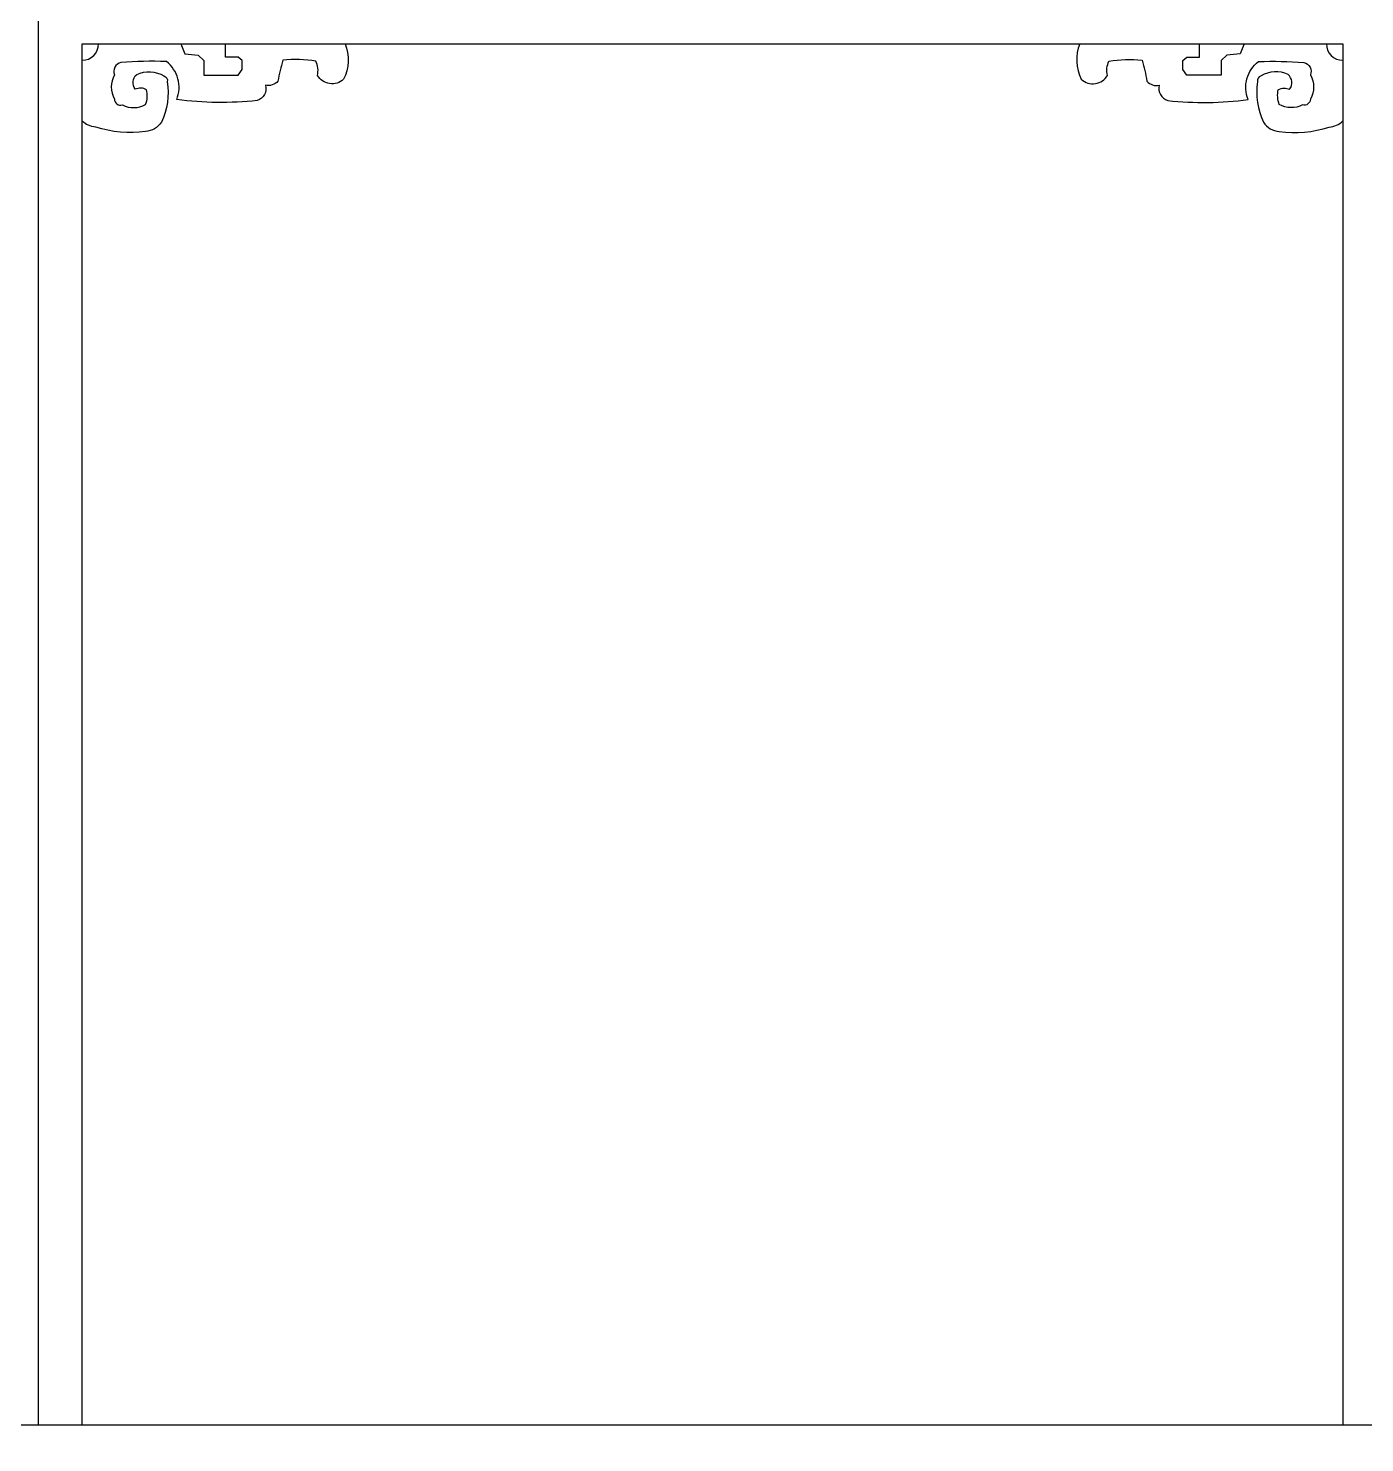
# Model space of a CAD drawing. Header units: metres. Extents: x 2084 to 9590, y 597 to 7347.
# Drawn here: x 4607 to 7363, y 2165 to 5083 of the extents above; entities that cross this region are included whole.
import ezdxf

# ---------------------------------------------------------------- set-up
doc = ezdxf.new("R2010")
doc.units = ezdxf.units.M
for name, color, linetype in [('3', 3, 'Continuous'), ('4', 4, 'Continuous'), ('7', 7, 'Continuous')]:
    doc.layers.add(name, color=color, linetype=linetype)

msp = doc.modelspace()

# ---------------------------------------------------------------- linework, layer by layer
at = {"layer": '3'}
for points in [[(5260.32, 5051.16, -0.21), (5257.08, 4977.85, -0.48), (5203.12, 4985.99, 0.17), (5200.07, 5015.48, 0.06), (5131.85, 5017.51, 0.03), (5121.67, 4973.78, -0.27), (5096.21, 4965.65, -0.4), (5078.91, 4934.12, -0.06), (4912.95, 4936.16, 0.34), (4891.57, 5014.46, 0.03), (4797.9, 5012.43, 0.46), (4784.66, 4987, 0.27), (4784.66, 4937.17, 0.5), (4800.95, 4924.97, 0.25), (4848.8, 4925.99, 0.15), (4850.84, 4956.5, 0.22), (4827.42, 4957.51, -0.38), (4830.48, 4988.02, -0.24), (4886.47, 4984.97, -0.41), (4893.6, 4972.77, -0.15), (4881.38, 4889.38, -0.23), (4848.8, 4870.06, -0.11), (4745.97, 4879.21, -0.17), (4717.7, 4892.03)], [(6775.07, 5051.16, 0.21), (6778.31, 4977.85, 0.48), (6832.28, 4985.99, -0.17), (6835.33, 5015.48, -0.06), (6903.55, 5017.51, -0.03), (6913.73, 4973.78, 0.27), (6939.18, 4965.65, 0.4), (6956.49, 4934.12, 0.06), (7122.45, 4936.16, -0.34), (7143.83, 5014.46, -0.03), (7237.5, 5012.43, -0.46), (7250.74, 4987, -0.27), (7250.74, 4937.17, -0.5), (7234.45, 4924.97, -0.25), (7186.59, 4925.99, -0.15), (7184.56, 4956.5, -0.22), (7207.97, 4957.51, 0.38), (7204.92, 4988.02, 0.24), (7148.92, 4984.97, 0.41), (7141.79, 4972.77, 0.15), (7154.01, 4889.38, 0.23), (7186.59, 4870.06, 0.11), (7289.43, 4879.21, 0.17), (7317.7, 4892.03)]]:
    msp.add_lwpolyline(points, format="xyb", dxfattribs=at)
for points in [[(4921.56, 5051.16), (4929.59, 5030.39), (4956.96, 5027.48), (4968.6, 5016.43), (4968.6, 4986.18), (5039.65, 4986.18), (5047.81, 4997.81), (5047.81, 5016.43), (5039.65, 5023.41), (5013.45, 5023.41), (5013.45, 5051.16)], [(7113.84, 5051.16), (7105.81, 5030.39), (7078.44, 5027.48), (7066.79, 5016.43), (7066.79, 4986.18), (6995.74, 4986.18), (6987.59, 4997.81), (6987.59, 5016.43), (6995.74, 5023.41), (7021.95, 5023.41), (7021.95, 5051.16)]]:
    msp.add_lwpolyline(points, dxfattribs=at)
for centre, start, end in [((4717.7, 5051.16), 270, 0), ((7317.7, 5051.16), 180, 270)]:
    msp.add_arc(centre, 34.06, start, end, dxfattribs=at)
at = {"layer": '4'}
msp.add_line((4627.7, 2201.16), (4627.7, 5391.16), dxfattribs=at)
at = {"layer": '7'}
for points in [[(4717.7, 2201.16), (4717.7, 5051.16), (7317.7, 5051.16), (7317.7, 2201.16)], [(7817.7, 2051.16), (7817.7, 2201.16), (4217.7, 2201.16), (4217.7, 2051.16)]]:
    msp.add_lwpolyline(points, dxfattribs=at)

doc.saveas('drawing.dxf')
